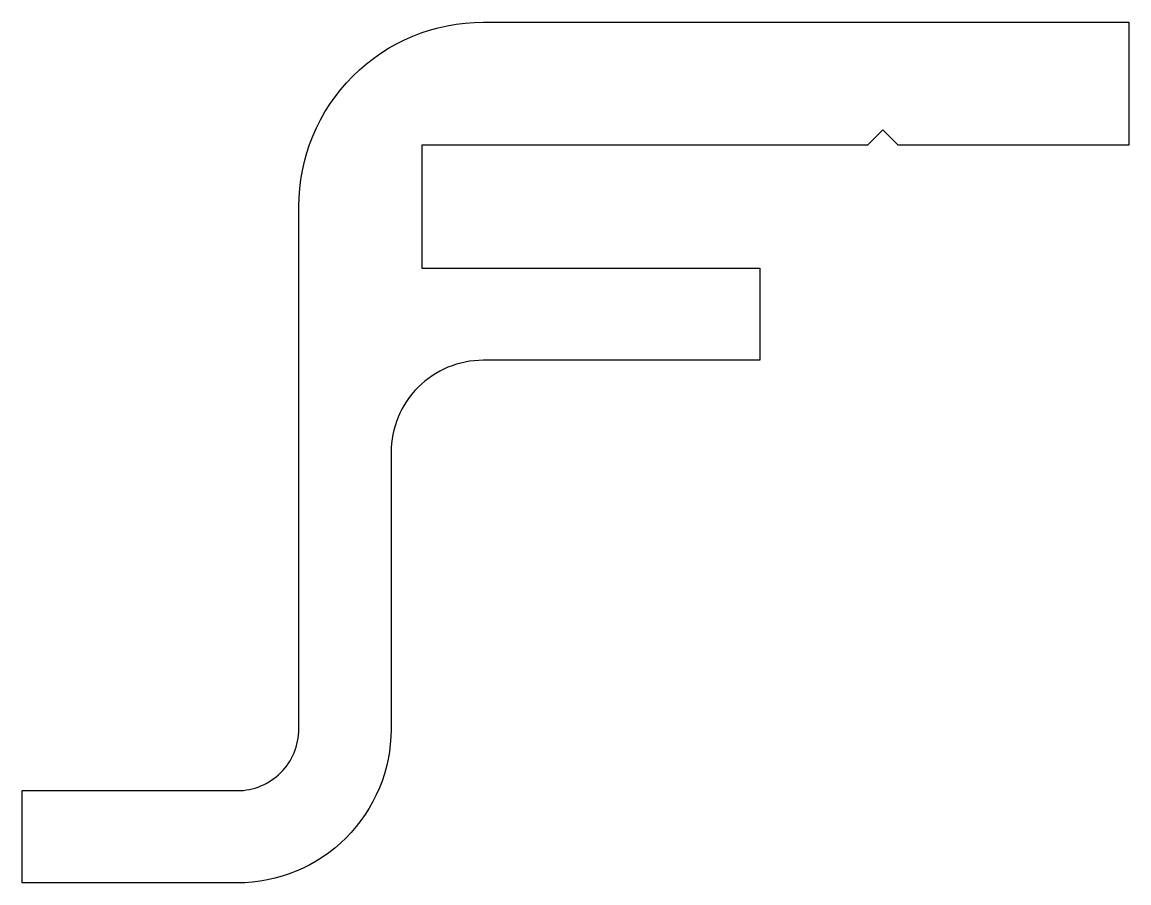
# Model space of a CAD drawing. Extents: x 241.9 to 277.9, y 244.4 to 272.4.
import ezdxf

# ---------------------------------------------------------------- set-up
doc = ezdxf.new("R2010")
doc.units = 0
doc.layers.add('ANA', color=220, linetype='CONTINUOUS')

msp = doc.modelspace()

# ---------------------------------------------------------------- linework, layer by layer
at = {"layer": 'ANA'}
msp.add_lwpolyline([(277.868, 272.405), (277.868, 268.405), (270.368, 268.405), (269.868, 268.905), (269.368, 268.405), (254.868, 268.405), (254.868, 264.405), (265.868, 264.405), (265.868, 261.405), (256.868, 261.405, 0.414214), (253.868, 258.405), (253.868, 249.405, -0.414214), (248.868, 244.405), (241.868, 244.405), (241.868, 247.405), (248.868, 247.405, 0.414214), (250.868, 249.405), (250.868, 266.405, -0.414214), (256.868, 272.405)], format="xyb", close=True, dxfattribs=at)

doc.saveas('drawing.dxf')
